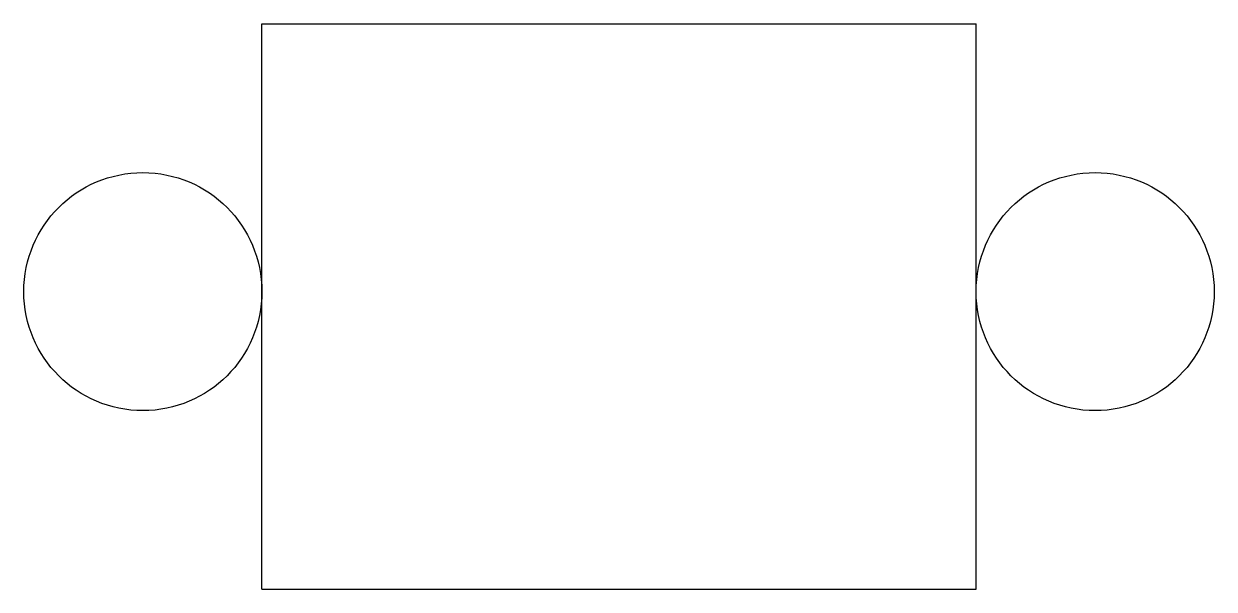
# Model space of a CAD drawing. Header units: millimetres. Extents: x 0 to 20, y 0 to 9.5.
import ezdxf

# ---------------------------------------------------------------- set-up
doc = ezdxf.new("R2010")
doc.units = ezdxf.units.MM
doc.header["$LTSCALE"] = 10
doc.layers.add('DC_Jack', color=1, linetype='CONTINUOUS')

msp = doc.modelspace()

# ---------------------------------------------------------------- linework, layer by layer
at = {"layer": 'DC_Jack', "linetype": 'CONTINUOUS'}
for p, q in [((4, 0), (4, 9.5)), ((4, 9.5), (16, 9.5)), ((16, 0), (16, 9.5)), ((4, 0), (16, 0))]:
    msp.add_line(p, q, dxfattribs=at)
for centre in [(2, 5), (18, 5)]:
    msp.add_circle(centre, 2, dxfattribs=at)

doc.saveas('drawing.dxf')
